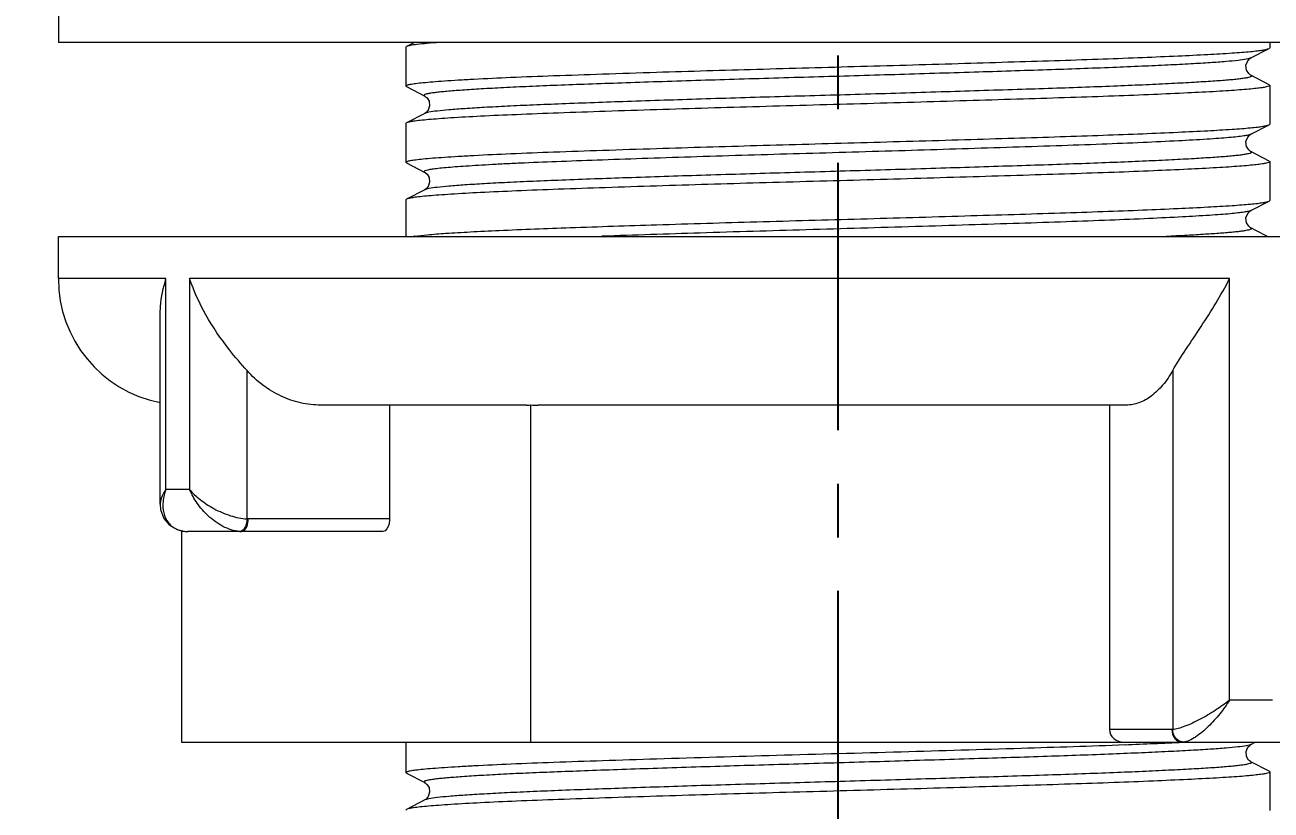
# Model space of a CAD drawing. Header units: millimetres. Extents: x 1243 to 1837, y -1232 to -812.
# Drawn here: x 1666.44 to 1696.01, y -1149.3 to -1130.67 of the extents above; entities that cross this region are included whole.
import ezdxf

# ---------------------------------------------------------------- set-up
doc = ezdxf.new("R2010")
doc.units = ezdxf.units.MM
doc.header["$LTSCALE"] = 0.1
doc.linetypes.add('CENTERX2', pattern=[101.6, 63.5, -12.7, 12.7, -12.7])
doc.layers.get('0').update_dxf_attribs({"lineweight": 13})
doc.layers.add('CENTER', color=1, linetype='CENTERX2')
doc.layers.add('DIM', color=3, linetype='Continuous', lineweight=9)
doc.styles.get("Standard").update_dxf_attribs({"font": 'arial.ttf'})
doc.dimstyles.new('ISO-25', dxfattribs={"dimtxt": 2.5, "dimasz": 2.5, "dimexe": 1.25, "dimexo": 0.625, "dimtad": 1, "dimdec": 1, "dimtxsty": 'Standard', "dimcen": 2.5, "dimadec": 0, "dimazin": 0, "dimtfac": 1, "dimtdec": 1, "dimtmove": 0, "dimatfit": 3, "dimfxl": 0, "dimarcsym": 0})

# ---------------------------------------------------------------- blocks, each defined once
blk = doc.blocks.new('*D11')
at = {"layer": 'Defpoints', "color": 0}
for p in [(1567.241, -1117.891), (1712.241, -1117.891), (1712.241, -1191.812)]:
    blk.add_point(p, dxfattribs=at)
at = {"layer": 'DIM', "color": 3, "linetype": 'ByBlock', "lineweight": -2}
for p, q in [((1567.241, -1118.516), (1567.241, -1193.062)), ((1712.241, -1118.516), (1712.241, -1193.062)), ((1572.241, -1191.812), (1707.241, -1191.812))]:
    blk.add_line(p, q, dxfattribs=at)
at = {"layer": 'DIM', "color": 3}
for points in [[(1572.241, -1190.979), (1572.241, -1192.646), (1567.241, -1191.812)], [(1707.241, -1190.979), (1707.241, -1192.646), (1712.241, -1191.812)]]:
    blk.add_solid(points, dxfattribs=at)
at = {"layer": 'DIM', "color": 3, "insert": (1639.436, -1188.635), "char_height": 5, "attachment_point": 5}
blk.add_mtext('145', dxfattribs=at)

msp = doc.modelspace()

# ---------------------------------------------------------------- linework, layer by layer
at = {"color": 7, "linetype": 'Continuous'}
for p, q in [((1667.231, -1129.087), (1667.231, -1131.087)), ((1704.231, -1131.087), (1667.231, -1131.087)), ((1675.496, -1131.186), (1675.481, -1131.201)), ((1675.481, -1131.201), (1675.481, -1132.12)), ((1675.684, -1131.087), (1675.496, -1131.186)), ((1695.534, -1131.456), (1695.965, -1131.231)), ((1695.965, -1131.231), (1695.981, -1131.215)), ((1695.981, -1131.087), (1695.981, -1131.215)), ((1695.966, -1132.091), (1695.535, -1131.866)), ((1675.496, -1132.136), (1675.481, -1132.12)), ((1675.496, -1132.136), (1675.927, -1132.36)), ((1695.966, -1132.091), (1695.981, -1132.106)), ((1695.981, -1132.106), (1695.981, -1133.025)), ((1675.496, -1132.996), (1675.481, -1133.011)), ((1675.481, -1133.011), (1675.481, -1133.93)), ((1675.926, -1132.771), (1675.496, -1132.996)), ((1695.534, -1133.266), (1695.965, -1133.041)), ((1695.965, -1133.041), (1695.981, -1133.025)), ((1675.496, -1133.946), (1675.481, -1133.93)), ((1675.496, -1133.946), (1675.927, -1134.17)), ((1695.966, -1133.901), (1695.535, -1133.676)), ((1695.966, -1133.901), (1695.981, -1133.916)), ((1695.981, -1133.916), (1695.981, -1134.835)), ((1675.496, -1134.806), (1675.481, -1134.821)), ((1675.481, -1134.821), (1675.481, -1135.691)), ((1675.926, -1134.581), (1675.496, -1134.806)), ((1695.965, -1134.851), (1695.981, -1134.835)), ((1695.534, -1135.076), (1695.965, -1134.851)), ((1667.231, -1135.691), (1704.231, -1135.691)), ((1667.231, -1136.691), (1667.231, -1135.691)), ((1695.652, -1135.547), (1695.535, -1135.486)), ((1695.928, -1135.691), (1695.652, -1135.547)), ((1669.786, -1136.691), (1667.231, -1136.691)), ((1669.786, -1141.691), (1669.786, -1136.691)), ((1695.029, -1136.691), (1670.347, -1136.691)), ((1670.347, -1136.691), (1670.347, -1141.691)), ((1695.029, -1146.691), (1695.029, -1136.691)), ((1669.647, -1142.039), (1669.647, -1137.567)), ((1671.711, -1142.391), (1671.711, -1138.875)), ((1693.679, -1138.87), (1693.679, -1147.391)), ((1678.343, -1139.691), (1673.46, -1139.691)), ((1675.093, -1139.691), (1675.093, -1142.391)), ((1678.438, -1139.69), (1678.438, -1147.691)), ((1692.578, -1139.691), (1678.616, -1139.691)), ((1692.18, -1139.691), (1692.18, -1147.391)), ((1670.347, -1141.691), (1669.786, -1141.691)), ((1671.739, -1142.391), (1671.711, -1142.391)), ((1675.093, -1142.391), (1671.739, -1142.391)), ((1670.077, -1142.652), (1670.178, -1142.68)), ((1670.153, -1142.668), (1670.153, -1147.691)), ((1670.258, -1142.69), (1670.304, -1142.691)), ((1670.258, -1142.69), (1670.258, -1142.69)), ((1674.933, -1142.691), (1670.304, -1142.691)), ((1671.576, -1142.682), (1671.539, -1142.69)), ((1671.58, -1142.691), (1671.629, -1142.676)), ((1696.047, -1146.691), (1695.029, -1146.691)), ((1693.659, -1147.391), (1692.18, -1147.391)), ((1693.679, -1147.391), (1693.659, -1147.391)), ((1670.153, -1147.691), (1701.309, -1147.691)), ((1675.481, -1147.691), (1675.481, -1148.41)), ((1693.941, -1147.69), (1693.862, -1147.675)), ((1695.534, -1147.746), (1695.639, -1147.691)), ((1675.496, -1148.426), (1675.481, -1148.41)), ((1675.496, -1148.426), (1675.927, -1148.65)), ((1695.966, -1148.381), (1695.535, -1148.156)), ((1695.966, -1148.381), (1695.981, -1148.396)), ((1695.981, -1148.396), (1695.981, -1149.315)), ((1675.496, -1149.286), (1675.481, -1149.301)), ((1675.926, -1149.061), (1675.496, -1149.286))]:
    msp.add_line(p, q, dxfattribs=at)
for points in [[(1695.535, -1131.866), (1695.529, -1131.863), (1695.484, -1131.828), (1695.432, -1131.747), (1695.418, -1131.629), (1695.459, -1131.524), (1695.513, -1131.469), (1695.534, -1131.456)], [(1675.927, -1132.361), (1675.938, -1132.367), (1675.981, -1132.402), (1676.03, -1132.481), (1676.044, -1132.594), (1676.008, -1132.694), (1675.959, -1132.75), (1675.926, -1132.771)], [(1695.535, -1133.676), (1695.529, -1133.673), (1695.484, -1133.638), (1695.432, -1133.556), (1695.418, -1133.438), (1695.459, -1133.333), (1695.513, -1133.279), (1695.534, -1133.266)], [(1675.927, -1134.171), (1675.938, -1134.177), (1675.981, -1134.212), (1676.03, -1134.291), (1676.044, -1134.403), (1676.008, -1134.503), (1675.959, -1134.56), (1675.926, -1134.581)], [(1695.535, -1135.486), (1695.529, -1135.483), (1695.484, -1135.448), (1695.431, -1135.365), (1695.418, -1135.247), (1695.46, -1135.143), (1695.513, -1135.088), (1695.534, -1135.076)], [(1669.647, -1142.045), (1669.659, -1142.171), (1669.735, -1142.383), (1669.868, -1142.541), (1670.048, -1142.646), (1670.258, -1142.69)], [(1695.535, -1148.156), (1695.528, -1148.152), (1695.482, -1148.116), (1695.43, -1148.031), (1695.419, -1147.911), (1695.462, -1147.809), (1695.515, -1147.758), (1695.534, -1147.746)], [(1675.927, -1148.651), (1675.937, -1148.656), (1675.98, -1148.691), (1676.029, -1148.768), (1676.044, -1148.88), (1676.01, -1148.981), (1675.96, -1149.039), (1675.926, -1149.061)]]:
    msp.add_lwpolyline(points, dxfattribs=at)
for centre, radius, start, end in [((1676.088, -1138.623), 2.968, 97.8224, 98.0666), ((1670.231, -1136.691), 3, 180, 258.7899), ((1678.344, -1136.272), 3.419, 269.9932, 271.5826), ((1678.616, -1127.607), 12.084, 269.1581, 270.0037), ((1670.3, -1142.015), 0.676, 259.5909, 266.8062), ((1670.304, -1141.953), 0.738, 266.762, 269.999), ((1671.58, -1141.99), 0.701, 266.6779, 269.9992), ((1686.492, -987.863), 160.001, 272.16926, 272.66034), ((1693.913, -1147.426), 0.265, 270.0091, 275.9839)]:
    msp.add_arc(centre, radius, start, end, dxfattribs=at)
msp.add_ellipse((1692.526, -1147.391), major_axis=(0.346, 0), ratio=0.866611, start_param=-3.141593, end_param=-1.570796, dxfattribs=at)
for points, knots in [([(1676.286, -1131.087), (1676.183, -1131.095), (1676.002, -1131.109), (1675.767, -1131.133), (1675.617, -1131.153), (1675.535, -1131.171), (1675.506, -1131.18), (1675.496, -1131.186)], [0, 0, 0, 0, 0.387156, 0.683776, 0.88804, 0.955403, 1, 1, 1, 1]), ([(1681.429, -1131.793), (1682.222, -1131.768), (1683.838, -1131.72), (1686.276, -1131.654), (1688.311, -1131.595), (1689.889, -1131.547), (1690.985, -1131.514), (1692.004, -1131.479), (1692.937, -1131.444), (1693.764, -1131.409), (1694.469, -1131.374), (1694.975, -1131.345), (1695.311, -1131.321), (1695.512, -1131.304), (1695.678, -1131.287), (1695.808, -1131.27), (1695.9, -1131.253), (1695.949, -1131.24), (1695.965, -1131.231)], [0, 0, 0, 0, 0.163552, 0.333155, 0.502893, 0.583284, 0.658493, 0.728908, 0.793571, 0.850915, 0.899688, 0.939059, 0.955247, 0.969164, 0.980672, 0.989671, 0.996112, 1, 1, 1, 1]), ([(1695.534, -1131.456), (1695.522, -1131.462), (1695.487, -1131.473), (1695.387, -1131.494), (1695.203, -1131.518), (1694.917, -1131.545), (1694.543, -1131.572), (1694.085, -1131.599), (1693.544, -1131.627), (1692.925, -1131.655), (1691.969, -1131.695), (1690.642, -1131.742), (1688.918, -1131.796), (1687.069, -1131.853), (1685.171, -1131.909), (1683.294, -1131.963), (1681.776, -1132.011), (1680.621, -1132.05), (1679.827, -1132.078), (1679.094, -1132.105), (1678.425, -1132.132), (1677.822, -1132.16), (1677.293, -1132.189), (1676.901, -1132.213), (1676.631, -1132.234), (1676.461, -1132.248), (1676.315, -1132.261), (1676.191, -1132.275), (1676.091, -1132.288), (1676.013, -1132.302), (1675.962, -1132.313), (1675.933, -1132.324), (1675.92, -1132.33), (1675.912, -1132.337), (1675.91, -1132.351), (1675.921, -1132.357), (1675.927, -1132.36)], [0, 0, 0, 0, 0.002153, 0.005482, 0.015655, 0.030339, 0.049373, 0.072673, 0.100259, 0.13191, 0.167159, 0.24605, 0.334318, 0.43012, 0.527887, 0.623801, 0.716156, 0.759451, 0.799893, 0.837174, 0.871254, 0.902003, 0.929104, 0.952039, 0.961832, 0.970469, 0.977934, 0.984237, 0.989392, 0.993408, 0.996283, 0.997299, 0.998044, 0.99855, 0.998918, 1, 1, 1, 1]), ([(1675.481, -1132.12), (1675.481, -1132.116), (1675.49, -1132.106), (1675.524, -1132.092), (1675.6, -1132.075), (1675.727, -1132.056), (1675.905, -1132.037), (1676.133, -1132.017), (1676.411, -1131.997), (1676.737, -1131.976), (1677.262, -1131.947), (1678.017, -1131.911), (1679.034, -1131.873), (1680.187, -1131.833), (1681.001, -1131.806), (1681.429, -1131.793)], [0, 0, 0, 0, 0.002054, 0.005755, 0.019161, 0.040698, 0.070566, 0.108955, 0.155722, 0.210647, 0.273334, 0.419933, 0.590542, 0.784738, 1, 1, 1, 1]), ([(1695.535, -1131.866), (1695.541, -1131.869), (1695.552, -1131.875), (1695.55, -1131.889), (1695.541, -1131.896), (1695.527, -1131.903), (1695.497, -1131.914), (1695.445, -1131.926), (1695.365, -1131.94), (1695.262, -1131.954), (1695.135, -1131.968), (1694.987, -1131.982), (1694.817, -1131.995), (1694.549, -1132.014), (1694.161, -1132.038), (1693.632, -1132.066), (1693.024, -1132.095), (1692.345, -1132.123), (1691.605, -1132.152), (1690.813, -1132.179), (1689.666, -1132.216), (1688.145, -1132.264), (1686.266, -1132.321), (1684.368, -1132.375), (1682.523, -1132.43), (1680.798, -1132.487), (1679.47, -1132.534), (1678.522, -1132.572), (1677.909, -1132.6), (1677.368, -1132.628), (1676.907, -1132.656), (1676.533, -1132.684), (1676.249, -1132.711), (1676.069, -1132.734), (1675.972, -1132.754), (1675.939, -1132.765), (1675.926, -1132.771)], [0, 0, 0, 0, 0.001061, 0.001432, 0.001952, 0.00272, 0.003766, 0.006728, 0.010871, 0.016187, 0.022652, 0.030236, 0.038894, 0.048583, 0.071201, 0.098183, 0.129235, 0.163945, 0.201789, 0.242162, 0.284668, 0.376695, 0.474062, 0.571195, 0.666052, 0.755419, 0.834153, 0.868622, 0.899971, 0.927654, 0.951231, 0.970365, 0.984857, 0.99468, 0.997899, 1, 1, 1, 1]), ([(1695.981, -1132.106), (1695.981, -1132.115), (1695.946, -1132.132), (1695.89, -1132.146), (1695.787, -1132.164), (1695.649, -1132.181), (1695.47, -1132.199), (1695.254, -1132.217), (1695, -1132.234), (1694.59, -1132.259), (1693.993, -1132.289), (1693.182, -1132.326), (1692.254, -1132.362), (1691.224, -1132.397), (1690.108, -1132.432), (1688.923, -1132.468), (1687.688, -1132.504), (1685.998, -1132.553), (1683.909, -1132.609), (1682.243, -1132.658), (1681.429, -1132.684)], [0, 0, 0, 0, 0.00186, 0.006174, 0.013151, 0.022803, 0.035107, 0.050023, 0.067494, 0.087458, 0.134543, 0.190547, 0.254596, 0.325687, 0.402708, 0.484459, 0.569661, 0.656975, 0.832465, 1, 1, 1, 1]), ([(1681.429, -1132.684), (1681.024, -1132.697), (1680.246, -1132.722), (1679.137, -1132.76), (1678.148, -1132.798), (1677.299, -1132.836), (1676.685, -1132.87), (1676.275, -1132.898), (1676.032, -1132.917), (1675.833, -1132.936), (1675.679, -1132.954), (1675.572, -1132.972), (1675.515, -1132.986), (1675.496, -1132.996)], [0, 0, 0, 0, 0.204783, 0.392597, 0.559952, 0.703836, 0.821614, 0.870028, 0.911156, 0.944814, 0.970873, 0.989249, 1, 1, 1, 1]), ([(1681.429, -1133.603), (1682.222, -1133.578), (1683.838, -1133.53), (1686.276, -1133.464), (1688.311, -1133.405), (1689.889, -1133.357), (1690.985, -1133.324), (1692.004, -1133.289), (1692.937, -1133.254), (1693.764, -1133.219), (1694.469, -1133.184), (1694.975, -1133.155), (1695.311, -1133.131), (1695.512, -1133.114), (1695.678, -1133.097), (1695.808, -1133.08), (1695.9, -1133.063), (1695.949, -1133.05), (1695.965, -1133.041)], [0, 0, 0, 0, 0.163547, 0.333157, 0.502891, 0.583286, 0.658499, 0.728908, 0.79357, 0.850914, 0.899687, 0.939052, 0.955251, 0.969167, 0.98067, 0.98967, 0.996111, 1, 1, 1, 1]), ([(1695.534, -1133.266), (1695.515, -1133.276), (1695.458, -1133.29), (1695.35, -1133.309), (1695.197, -1133.328), (1695.001, -1133.347), (1694.762, -1133.366), (1694.363, -1133.393), (1693.763, -1133.426), (1692.929, -1133.466), (1691.962, -1133.505), (1690.883, -1133.544), (1690.13, -1133.568), (1689.739, -1133.58)], [0, 0, 0, 0, 0.011226, 0.03021, 0.05682, 0.090796, 0.131956, 0.180158, 0.297602, 0.442482, 0.61102, 0.79776, 1, 1, 1, 1]), ([(1675.481, -1133.93), (1675.481, -1133.926), (1675.49, -1133.916), (1675.524, -1133.902), (1675.6, -1133.885), (1675.727, -1133.866), (1675.905, -1133.847), (1676.133, -1133.827), (1676.411, -1133.807), (1676.737, -1133.786), (1677.262, -1133.757), (1678.017, -1133.721), (1679.034, -1133.683), (1680.187, -1133.643), (1681.001, -1133.616), (1681.429, -1133.603)], [0, 0, 0, 0, 0.002056, 0.005765, 0.019171, 0.040693, 0.070571, 0.108956, 0.155724, 0.210649, 0.273338, 0.419933, 0.590531, 0.78474, 1, 1, 1, 1]), ([(1689.739, -1133.58), (1688.935, -1133.606), (1687.297, -1133.657), (1684.845, -1133.728), (1682.811, -1133.787), (1681.251, -1133.838), (1680.177, -1133.875), (1679.199, -1133.911), (1678.451, -1133.941), (1677.907, -1133.966), (1677.544, -1133.985), (1677.213, -1134.004), (1676.918, -1134.023), (1676.659, -1134.041), (1676.439, -1134.059), (1676.258, -1134.077), (1676.116, -1134.095), (1676.013, -1134.111), (1675.949, -1134.127), (1675.92, -1134.14), (1675.909, -1134.151), (1675.914, -1134.164), (1675.922, -1134.168), (1675.927, -1134.17)], [0, 0, 0, 0, 0.173822, 0.354441, 0.53019, 0.613893, 0.691888, 0.762496, 0.825386, 0.853826, 0.880126, 0.904074, 0.925463, 0.944167, 0.96009, 0.973192, 0.983508, 0.99107, 0.995884, 0.997295, 0.998143, 0.998847, 1, 1, 1, 1]), ([(1695.535, -1133.676), (1695.541, -1133.679), (1695.552, -1133.685), (1695.55, -1133.699), (1695.541, -1133.706), (1695.527, -1133.713), (1695.497, -1133.724), (1695.445, -1133.736), (1695.365, -1133.75), (1695.262, -1133.764), (1695.135, -1133.778), (1694.987, -1133.792), (1694.817, -1133.805), (1694.549, -1133.824), (1694.161, -1133.848), (1693.632, -1133.876), (1693.024, -1133.905), (1692.345, -1133.933), (1691.605, -1133.962), (1690.813, -1133.989), (1689.666, -1134.026), (1688.145, -1134.074), (1686.266, -1134.131), (1684.368, -1134.185), (1682.523, -1134.24), (1680.798, -1134.297), (1679.47, -1134.344), (1678.522, -1134.382), (1677.909, -1134.41), (1677.368, -1134.438), (1676.907, -1134.466), (1676.533, -1134.494), (1676.249, -1134.521), (1676.069, -1134.544), (1675.972, -1134.564), (1675.939, -1134.575), (1675.926, -1134.581)], [0, 0, 0, 0, 0.001061, 0.001431, 0.001951, 0.002718, 0.003765, 0.006729, 0.01087, 0.016186, 0.022651, 0.030237, 0.038891, 0.048579, 0.0712, 0.098184, 0.129236, 0.163945, 0.201789, 0.242155, 0.284676, 0.376698, 0.474061, 0.571189, 0.666054, 0.755421, 0.834144, 0.868628, 0.899971, 0.927656, 0.951233, 0.970364, 0.984859, 0.994679, 0.997901, 1, 1, 1, 1]), ([(1695.981, -1133.916), (1695.981, -1133.925), (1695.946, -1133.942), (1695.89, -1133.956), (1695.787, -1133.974), (1695.649, -1133.991), (1695.47, -1134.009), (1695.254, -1134.027), (1695, -1134.044), (1694.59, -1134.069), (1693.993, -1134.099), (1693.182, -1134.136), (1692.254, -1134.172), (1691.224, -1134.207), (1690.108, -1134.242), (1688.923, -1134.278), (1687.688, -1134.314), (1685.998, -1134.363), (1683.909, -1134.419), (1682.243, -1134.468), (1681.429, -1134.494)], [0, 0, 0, 0, 0.00186, 0.006174, 0.013151, 0.022803, 0.035107, 0.050023, 0.067494, 0.087458, 0.134543, 0.190547, 0.254596, 0.325687, 0.402708, 0.484459, 0.569661, 0.656975, 0.832465, 1, 1, 1, 1]), ([(1681.429, -1134.494), (1681.024, -1134.507), (1680.246, -1134.532), (1679.137, -1134.57), (1678.148, -1134.608), (1677.299, -1134.646), (1676.685, -1134.68), (1676.275, -1134.708), (1676.032, -1134.727), (1675.833, -1134.746), (1675.679, -1134.764), (1675.572, -1134.782), (1675.515, -1134.796), (1675.496, -1134.806)], [0, 0, 0, 0, 0.204783, 0.392597, 0.559952, 0.703836, 0.821614, 0.870028, 0.911156, 0.944814, 0.970873, 0.989249, 1, 1, 1, 1]), ([(1695.534, -1135.076), (1695.516, -1135.085), (1695.461, -1135.099), (1695.359, -1135.118), (1695.214, -1135.136), (1695.028, -1135.155), (1694.803, -1135.173), (1694.426, -1135.199), (1693.859, -1135.231), (1693.071, -1135.269), (1692.153, -1135.308), (1691.128, -1135.345), (1690.012, -1135.382), (1688.817, -1135.419), (1687.132, -1135.471), (1685.004, -1135.533), (1682.523, -1135.605), (1680.907, -1135.66), (1680.133, -1135.687)], [0, 0, 0, 0, 0.004054, 0.010852, 0.020353, 0.032466, 0.047127, 0.064286, 0.106037, 0.157584, 0.217772, 0.284723, 0.357264, 0.43505, 0.517218, 0.685387, 0.849274, 1, 1, 1, 1]), ([(1681.429, -1135.413), (1682.222, -1135.388), (1683.838, -1135.34), (1686.276, -1135.274), (1688.311, -1135.215), (1689.889, -1135.167), (1690.985, -1135.134), (1692.004, -1135.099), (1692.937, -1135.064), (1693.764, -1135.029), (1694.469, -1134.994), (1694.975, -1134.965), (1695.311, -1134.941), (1695.512, -1134.924), (1695.678, -1134.907), (1695.808, -1134.89), (1695.9, -1134.873), (1695.949, -1134.86), (1695.965, -1134.851)], [0, 0, 0, 0, 0.163543, 0.333158, 0.50289, 0.583285, 0.658508, 0.728909, 0.793569, 0.850913, 0.899688, 0.93905, 0.955255, 0.969168, 0.980669, 0.98967, 0.996111, 1, 1, 1, 1]), ([(1675.685, -1135.683), (1675.786, -1135.669), (1676.034, -1135.644), (1676.473, -1135.612), (1677.042, -1135.578), (1678.025, -1135.53), (1679.501, -1135.476), (1680.746, -1135.434), (1681.429, -1135.413)], [0, 0, 0, 0, 0.05316, 0.130109, 0.229851, 0.350398, 0.643282, 1, 1, 1, 1]), ([(1695.535, -1135.486), (1695.541, -1135.489), (1695.55, -1135.494), (1695.551, -1135.506), (1695.545, -1135.513), (1695.535, -1135.519), (1695.512, -1135.529), (1695.471, -1135.54), (1695.408, -1135.553), (1695.325, -1135.566), (1695.223, -1135.578), (1695.103, -1135.591), (1694.965, -1135.604), (1694.747, -1135.621), (1694.431, -1135.642), (1694, -1135.667), (1693.688, -1135.683), (1693.521, -1135.691)], [0, 0, 0, 0, 0.009499, 0.012632, 0.016529, 0.022163, 0.029881, 0.052011, 0.083284, 0.12371, 0.173208, 0.231575, 0.298572, 0.373892, 0.548683, 0.757687, 1, 1, 1, 1]), ([(1669.647, -1137.569), (1669.647, -1137.496), (1669.66, -1137.199), (1669.721, -1136.906), (1669.786, -1136.691)], [0, 0, 0, 0, 0.244788, 1, 1, 1, 1]), ([(1671.711, -1138.875), (1671.565, -1138.714), (1671.208, -1138.295), (1670.72, -1137.58), (1670.446, -1136.989), (1670.347, -1136.691)], [0, 0, 0, 0, 0.251571, 0.636058, 1, 1, 1, 1]), ([(1693.679, -1138.87), (1693.775, -1138.699), (1694.003, -1138.354), (1694.358, -1137.827), (1694.711, -1137.271), (1694.929, -1136.886), (1695.029, -1136.691)], [0, 0, 0, 0, 0.228947, 0.483356, 0.74372, 1, 1, 1, 1]), ([(1673.461, -1139.691), (1673.3, -1139.691), (1672.975, -1139.655), (1672.347, -1139.439), (1671.936, -1139.125), (1671.711, -1138.875)], [0, 0, 0, 0, 0.2433, 0.489856, 1, 1, 1, 1]), ([(1693.679, -1138.87), (1693.61, -1138.993), (1693.461, -1139.215), (1693.191, -1139.482), (1692.894, -1139.652), (1692.68, -1139.691), (1692.578, -1139.691)], [0, 0, 0, 0, 0.295161, 0.555705, 0.786644, 1, 1, 1, 1]), ([(1669.786, -1141.691), (1669.765, -1141.72), (1669.695, -1141.825), (1669.647, -1141.95), (1669.647, -1142.04)], [0, 0, 0, 0, 0.284751, 1, 1, 1, 1]), ([(1669.786, -1141.691), (1669.752, -1141.783), (1669.705, -1141.968), (1669.713, -1142.249), (1669.809, -1142.462), (1669.944, -1142.59), (1670.031, -1142.635), (1670.077, -1142.652)], [0, 0, 0, 0, 0.263122, 0.505941, 0.741828, 0.866088, 1, 1, 1, 1]), ([(1670.347, -1141.691), (1670.418, -1141.781), (1670.602, -1141.95), (1670.928, -1142.164), (1671.304, -1142.326), (1671.577, -1142.385), (1671.711, -1142.39)], [0, 0, 0, 0, 0.219068, 0.472779, 0.744557, 1, 1, 1, 1]), ([(1671.539, -1142.69), (1671.4, -1142.682), (1671.124, -1142.586), (1670.786, -1142.338), (1670.52, -1142.034), (1670.394, -1141.806), (1670.347, -1141.691)], [0, 0, 0, 0, 0.257862, 0.522492, 0.770901, 1, 1, 1, 1]), ([(1671.711, -1142.39), (1671.708, -1142.452), (1671.688, -1142.561), (1671.62, -1142.662), (1671.576, -1142.682)], [0, 0, 0, 0, 0.564682, 1, 1, 1, 1]), ([(1671.629, -1142.676), (1671.667, -1142.653), (1671.725, -1142.555), (1671.739, -1142.451), (1671.739, -1142.391)], [0, 0, 0, 0, 0.429851, 1, 1, 1, 1]), ([(1675.093, -1142.391), (1675.093, -1142.43), (1675.085, -1142.539), (1675.012, -1142.691), (1674.933, -1142.691)], [0, 0, 0, 0, 0.327931, 1, 1, 1, 1]), ([(1695.029, -1146.691), (1694.923, -1146.777), (1694.695, -1146.937), (1694.397, -1147.116), (1694.151, -1147.239), (1693.978, -1147.313), (1693.822, -1147.366), (1693.723, -1147.387), (1693.679, -1147.39)], [0, 0, 0, 0, 0.266598, 0.544324, 0.678819, 0.803808, 0.913041, 1, 1, 1, 1]), ([(1695.029, -1146.691), (1694.958, -1146.804), (1694.801, -1147.023), (1694.534, -1147.321), (1694.287, -1147.534), (1694.086, -1147.651), (1693.987, -1147.685), (1693.941, -1147.69)], [0, 0, 0, 0, 0.264954, 0.536016, 0.795426, 0.908247, 1, 1, 1, 1]), ([(1693.659, -1147.391), (1693.659, -1147.466), (1693.697, -1147.582), (1693.811, -1147.674), (1693.88, -1147.691), (1693.913, -1147.691)], [0, 0, 0, 0, 0.523088, 0.767441, 1, 1, 1, 1]), ([(1693.862, -1147.675), (1693.808, -1147.654), (1693.714, -1147.569), (1693.681, -1147.45), (1693.679, -1147.39)], [0, 0, 0, 0, 0.492572, 1, 1, 1, 1]), ([(1695.534, -1147.746), (1695.522, -1147.752), (1695.487, -1147.763), (1695.387, -1147.784), (1695.203, -1147.808), (1694.917, -1147.835), (1694.543, -1147.862), (1694.085, -1147.889), (1693.545, -1147.917), (1692.925, -1147.945), (1691.97, -1147.985), (1690.642, -1148.032), (1688.918, -1148.086), (1687.069, -1148.143), (1685.171, -1148.199), (1683.295, -1148.253), (1681.776, -1148.301), (1680.621, -1148.34), (1679.828, -1148.368), (1679.094, -1148.395), (1678.425, -1148.422), (1677.822, -1148.45), (1677.293, -1148.479), (1676.901, -1148.503), (1676.631, -1148.524), (1676.461, -1148.538), (1676.315, -1148.551), (1676.191, -1148.565), (1676.091, -1148.578), (1676.013, -1148.592), (1675.962, -1148.603), (1675.933, -1148.614), (1675.92, -1148.62), (1675.912, -1148.627), (1675.91, -1148.641), (1675.921, -1148.647), (1675.927, -1148.65)], [0, 0, 0, 0, 0.002152, 0.005481, 0.015653, 0.030336, 0.049369, 0.072669, 0.100254, 0.131904, 0.167152, 0.246043, 0.334311, 0.430114, 0.527881, 0.623796, 0.716151, 0.759448, 0.79989, 0.837172, 0.871252, 0.902002, 0.929103, 0.952038, 0.961832, 0.970468, 0.977933, 0.984237, 0.989392, 0.993408, 0.996283, 0.997299, 0.998044, 0.99855, 0.998918, 1, 1, 1, 1]), ([(1681.429, -1148.083), (1682.379, -1148.053), (1684.314, -1147.997), (1687.199, -1147.918), (1689.957, -1147.836), (1691.728, -1147.78), (1692.549, -1147.749)], [0, 0, 0, 0, 0.256066, 0.522113, 0.7785, 1, 1, 1, 1]), ([(1675.481, -1148.41), (1675.481, -1148.406), (1675.49, -1148.396), (1675.524, -1148.382), (1675.6, -1148.365), (1675.727, -1148.346), (1675.905, -1148.327), (1676.133, -1148.307), (1676.411, -1148.287), (1676.738, -1148.266), (1677.262, -1148.237), (1678.017, -1148.201), (1679.034, -1148.163), (1680.187, -1148.123), (1681.001, -1148.096), (1681.429, -1148.083)], [0, 0, 0, 0, 0.002056, 0.005757, 0.019163, 0.040696, 0.07057, 0.108954, 0.155729, 0.210649, 0.273341, 0.419929, 0.590504, 0.784729, 1, 1, 1, 1]), ([(1695.535, -1148.156), (1695.541, -1148.159), (1695.552, -1148.165), (1695.55, -1148.179), (1695.541, -1148.186), (1695.527, -1148.193), (1695.497, -1148.204), (1695.445, -1148.216), (1695.365, -1148.23), (1695.261, -1148.244), (1695.135, -1148.258), (1694.987, -1148.272), (1694.817, -1148.286), (1694.549, -1148.304), (1694.161, -1148.328), (1693.632, -1148.356), (1693.024, -1148.385), (1692.345, -1148.413), (1691.605, -1148.442), (1690.813, -1148.469), (1689.666, -1148.506), (1688.145, -1148.554), (1686.266, -1148.611), (1684.368, -1148.665), (1682.523, -1148.72), (1680.798, -1148.777), (1679.47, -1148.824), (1678.522, -1148.862), (1677.909, -1148.89), (1677.368, -1148.918), (1676.907, -1148.946), (1676.533, -1148.974), (1676.249, -1149.001), (1676.069, -1149.024), (1675.972, -1149.044), (1675.939, -1149.055), (1675.926, -1149.061)], [0, 0, 0, 0, 0.001062, 0.001432, 0.001953, 0.002721, 0.003767, 0.006729, 0.010872, 0.016187, 0.022655, 0.030243, 0.038898, 0.048579, 0.071203, 0.098184, 0.129238, 0.163946, 0.201795, 0.242167, 0.284673, 0.376699, 0.474064, 0.571185, 0.666053, 0.755421, 0.834155, 0.868626, 0.899971, 0.927654, 0.951232, 0.970366, 0.984857, 0.994678, 0.9979, 1, 1, 1, 1]), ([(1695.981, -1148.396), (1695.981, -1148.405), (1695.946, -1148.422), (1695.89, -1148.436), (1695.787, -1148.454), (1695.649, -1148.471), (1695.47, -1148.489), (1695.254, -1148.507), (1695, -1148.524), (1694.59, -1148.549), (1693.993, -1148.579), (1693.182, -1148.616), (1692.254, -1148.652), (1691.224, -1148.687), (1690.108, -1148.722), (1688.923, -1148.758), (1687.688, -1148.794), (1685.998, -1148.843), (1683.909, -1148.899), (1682.243, -1148.948), (1681.429, -1148.974)], [0, 0, 0, 0, 0.00186, 0.006174, 0.013151, 0.022803, 0.035107, 0.050023, 0.067494, 0.087458, 0.134543, 0.190547, 0.254596, 0.325687, 0.402708, 0.484459, 0.569661, 0.656975, 0.832465, 1, 1, 1, 1]), ([(1681.429, -1148.974), (1681.024, -1148.987), (1680.246, -1149.012), (1679.137, -1149.05), (1678.148, -1149.088), (1677.299, -1149.126), (1676.685, -1149.16), (1676.275, -1149.188), (1676.032, -1149.207), (1675.833, -1149.226), (1675.679, -1149.244), (1675.572, -1149.262), (1675.515, -1149.276), (1675.496, -1149.286)], [0, 0, 0, 0, 0.204783, 0.392597, 0.559952, 0.703836, 0.821614, 0.870028, 0.911156, 0.944814, 0.970873, 0.989249, 1, 1, 1, 1])]:
    msp.add_open_spline(points, degree=3, knots=knots, dxfattribs=at)
at = {"layer": 'CENTER'}
msp.add_line((1685.731, -1032.34), (1685.731, -1160.648), dxfattribs=at)

# ---------------------------------------------------------------- dimensions: what is measured, and where the dimension line sits
at = {"layer": 'DIM', "color": 7}
dim = msp.add_linear_dim(base=(1712.241, -1191.812), p1=(1567.241, -1117.891), p2=(1712.241, -1117.891), dimstyle='ISO-25', override={"dimtxt": 5, "dimasz": 5, "dimcen": 5, "dimclrd": 3, "dimclre": 3, "dimclrt": 3, "dimfxl": 1.25, "dimarcsym": 1}, dxfattribs=at)
dim.commit()
dim.dimension.update_dxf_attribs({"geometry": '*D11', "text_midpoint": (1639.436, -1191.812), "dimtype": 160})

doc.saveas('drawing.dxf')
